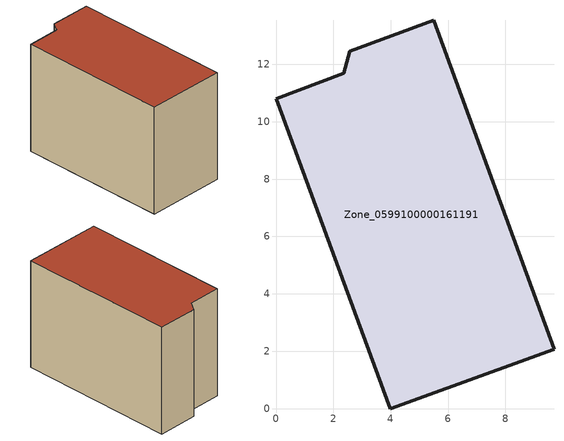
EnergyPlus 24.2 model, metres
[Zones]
Zone_0599100000161191
 floor ground (C_G): 2.57,12.46 5.5,13.53 9.69,2.08 3.98,0 0,10.8 2.37,11.69 z0
 wall outside (C_F): 3.98,0 9.69,2.08 5.5,13.53 2.57,12.46 2.37,11.69 0,10.8 3.98,0 z0:8.5
 roof outside (C_R): 5.5,13.53 2.57,12.46 2.37,11.69 0,10.8 3.98,0 9.69,2.08 z8.5
[BUILDING]
Pand.0599100000161191: North Axis=0; Terrain=City; Loads Convergence Tolerance Value=0.04; Temperature Convergence Tolerance Value=0.4; Solar Distribution=FullExterior; Maximum Number of Warmup Days=25; Minimum Number of Warmup Days=1
[Site:Location]
Rotterdam.The.Hague.AP_ZH_NLD Design_Conditions: Latitude=51.96; Longitude=4.45; Time Zone=1; Elevation=-4.5
[SITE:GROUNDTEMPERATURE:BUILDINGSURFACE]
18, 18, 18, 18, 18, 18, 18, 18, 18, 18, 18, 18
[MATERIAL] Thermal Absorptance=0.9; Solar Absorptance=0.7; Visible Absorptance=0.7
Name | Roughness | Thickness | Conductivity | Density | Specific Heat
G.TI.1946-1964 | MediumSmooth | 0.15 | 1 | 540 | 1210
F.TI.1946-1964 | Rough | 0.3 | 0.857143 | 1920 | 840
R.TI.1946-1964 | MediumRough | 0.2 | 0.277778 | 1500 | 1000
[CONSTRUCTION]
C_G: G.TI.1946-1964
C_F: F.TI.1946-1964
C_R: R.TI.1946-1964
[ZONE]
Zone_0599100000161191: Type=1; Multiplier=1; Ceiling Height=Autocalculate; Volume=Autocalculate; Floor Area=autocalculate; Part of Total Floor Area=Yes
[ZONEINFILTRATION:DESIGNFLOWRATE]
Infil_Zone_0599100000161191: Zone or ZoneList or Space or SpaceList=Zone_0599100000161191; Schedule=AlwaysOn; Design Flow Rate Calculation Method=Flow/Area; Flow Rate per Floor Area=0.003; Constant Term Coefficient=1; Temperature Term Coefficient=0; Velocity Term Coefficient=0; Velocity Squared Term Coefficient=0
[HVACTEMPLATE:ZONE:IDEALLOADSAIRSYSTEM]
Zone_0599100000161191: Maximum Heating Supply Air Temperature=50; Minimum Cooling Supply Air Temperature=13; Maximum Heating Supply Air Humidity Ratio=0.0156; Minimum Cooling Supply Air Humidity Ratio=0.0077; Heating Limit=NoLimit; Cooling Limit=NoLimit; Dehumidification Control Type=ConstantSensibleHeatRatio; Cooling Sensible Heat Ratio=0.7; Dehumidification Setpoint=60; Humidification Control Type=None; Humidification Setpoint=30; Outdoor Air Method=None; Outdoor Air Flow Rate per Person=0.00944; Outdoor Air Flow Rate per Zone Floor Area=0; Outdoor Air Flow Rate per Zone=0; Demand Controlled Ventilation Type=None; Outdoor Air Economizer Type=NoEconomizer; Heat Recovery Type=None; Sensible Heat Recovery Effectiveness=0.7; Latent Heat Recovery Effectiveness=0.65
[ZONECONTROL:THERMOSTAT]
ThermostatControl_Zone_0599100000161191: Zone or ZoneList=Zone_0599100000161191; Control Type Schedule=DualSetpointControlType; Control 1=Thermostat_Zone_0599100000161191; Temperature Difference Between Cutout And Setpoint=0
[THERMOSTATSETPOINT:DUALSETPOINT]
Thermostat_Zone_0599100000161191: Heating Setpoint Temperature Schedule=HeatingSetpoint_Zone_0599100000161191; Cooling Setpoint Temperature Schedule=CoolingSetpoint_Zone_0599100000161191
[SCHEDULE:COMPACT]
HeatingSetpoint_Zone_0599100000161191: Through: 12/31, For: AllDays, Until: 24:00, 21
CoolingSetpoint_Zone_0599100000161191: Through: 12/31, For: AllDays, Until: 24:00, 24
DualSetpointControlType: Through: 12/31, For: AllDays, Until: 24:00, 4
AlwaysOn: Through: 12/31, For: AllDays, Until: 24:00, 1
